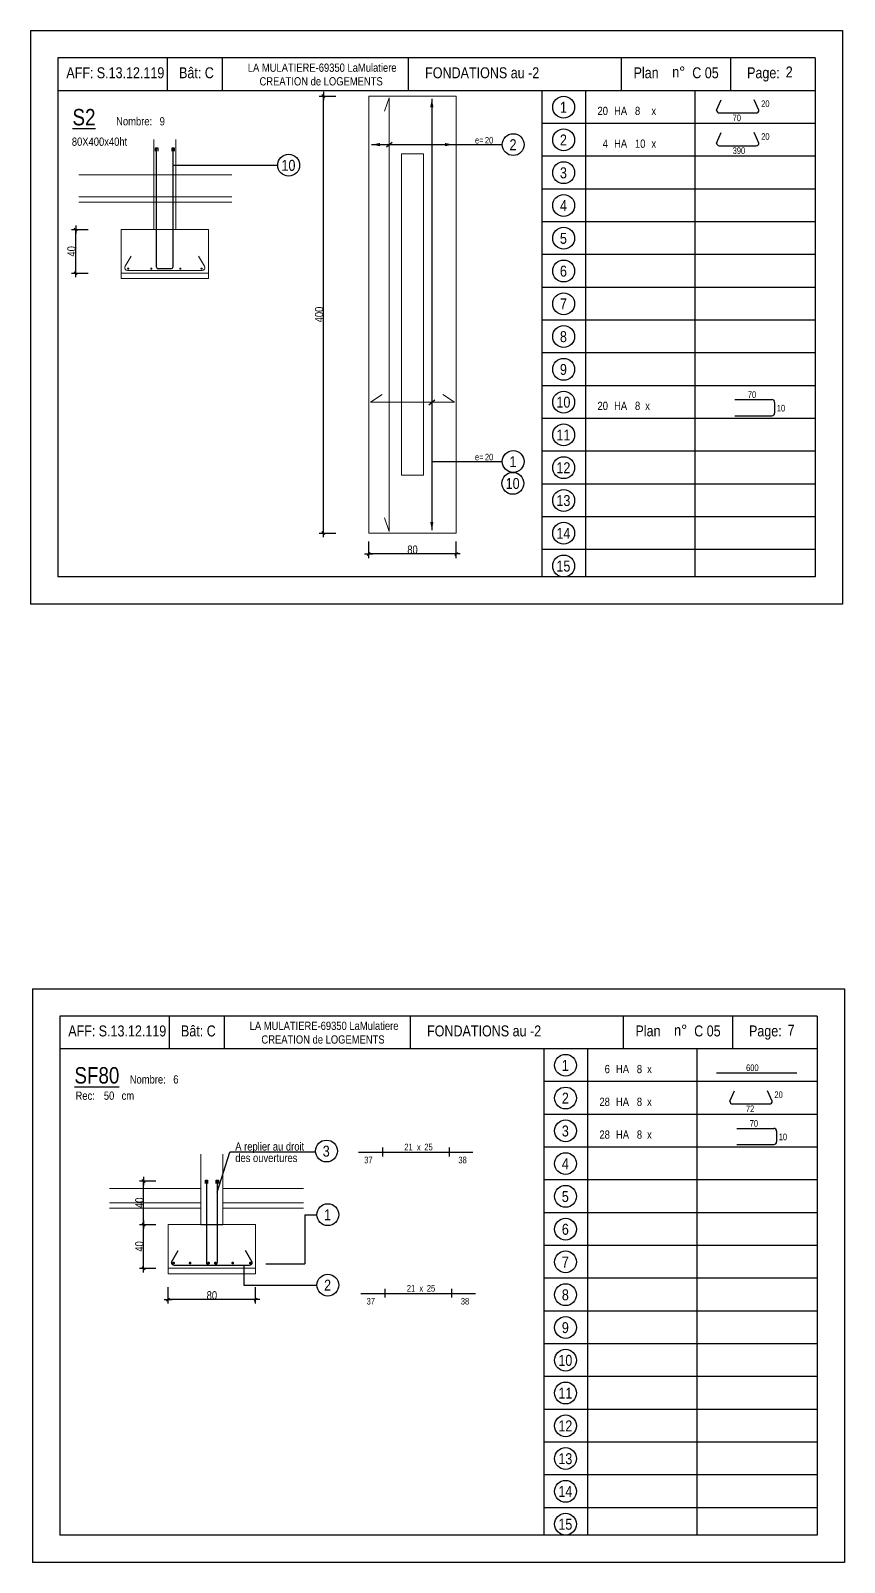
# Model space of a CAD drawing. Header units: centimetres. Extents: x 16433 to 114398, y -50094 to -12305.
# Drawn here: x 86157 to 87646, y -44350 to -41546 of the extents above; entities that cross this region are included whole.
import ezdxf
from ezdxf.enums import TextEntityAlignment as Align

# ---------------------------------------------------------------- set-up
doc = ezdxf.new("R2010")
doc.units = ezdxf.units.CM
doc.header["$LTSCALE"] = 0.5
doc.layers.get('DEFPOINTS').update_dxf_attribs({"linetype": 'CONTINUOUS'})
for name, color, linetype in [('01_cote_gen', 4, 'CONTINUOUS'), ('01_fenetres', 171, 'CONTINUOUS'), ('01_linteaux', 2, 'CONTINUOUS'), ('01_texte', 230, 'CONTINUOUS'), ('AA_COTES', 2, 'CONTINUOUS')]:
    doc.layers.add(name, color=color, linetype=linetype)
doc.layers.add('01_murs_coup', color=5, linetype='CONTINUOUS', lineweight=60)
doc.layers.add('01_sem', color=42, linetype='CONTINUOUS', lineweight=15)
doc.styles.add('STYLE2', font='ARIALN.TTF')
doc.linetypes.add('ZIGZAG', pattern='A,0.00254,-5.08,[131,ltypeshp.shx,S=5.08,R=0,X=-5.08,Y=0],-10.16,[131,ltypeshp.shx,S=5.08,R=180,X=5.08,Y=0],-5.08', length=20.32254)
doc.dimstyles.new('JB25', dxfattribs={"dimscale": 0.1, "dimtxt": 150, "dimasz": 15, "dimexe": 0.1, "dimexo": 0.1, "dimgap": 0.09, "dimtad": 1, "dimdec": 1, "dimlfac": 0.5, "dimdsep": 46, "dimtxsty": 'STYLE2', "dimblk1": 'BOND_G', "dimblk2": 'BOND_D', "dimsah": 1, "dimcen": 1.5, "dimdle": 0.01, "dimse1": 1, "dimse2": 1, "dimclrd": 4, "dimclre": 2, "dimclrt": 6, "dimazin": 2, "dimtfac": 2.333333, "dimtdec": 1, "dimtix": 1, "dimtmove": 2, "dimatfit": 3, "dimldrblk": 'BOND_G', "dimfxl": 1, "dimtolj": 1, "dimtzin": 0, "dimarcsym": 0})
doc.dimstyles.new('JB50', dxfattribs={"dimscale": 0.1, "dimtxt": 150, "dimasz": 15, "dimexe": 0.1, "dimexo": 0.1, "dimgap": 0.09, "dimtad": 1, "dimdec": 1, "dimdsep": 46, "dimtxsty": 'STYLE2', "dimblk1": 'BOND_G', "dimblk2": 'BOND_D', "dimsah": 1, "dimcen": 1.5, "dimdle": 0.01, "dimse1": 1, "dimse2": 1, "dimclrd": 4, "dimclre": 2, "dimclrt": 6, "dimazin": 2, "dimtfac": 2.333333, "dimtdec": 1, "dimtix": 1, "dimtmove": 2, "dimatfit": 3, "dimldrblk": 'BOND_G', "dimfxl": 1, "dimtolj": 1, "dimtzin": 0, "dimarcsym": 0})

# ---------------------------------------------------------------- blocks, each defined once
blk = doc.blocks.new('BOND_G')
at = {"layer": 'AA_COTES', "color": 0}
for p, q in [((5, 0), (-5, 0)), ((1.8, 1.8), (-1.8, -1.8)), ((0, -5), (0, 15))]:
    blk.add_line(p, q, dxfattribs=at)
blk = doc.blocks.new('BOND_D')
at = {"layer": 'AA_COTES', "color": 0}
for p, q in [((5, 0), (-5, 0)), ((-1.8, -1.8), (1.8, 1.8)), ((0, 5), (0, -15))]:
    blk.add_line(p, q, dxfattribs=at)
blk = doc.blocks.new('*D4438')
at = {"layer": '01_cote_gen', "color": 4, "linetype": 'Continuous', "lineweight": -2, "transparency": 16777216}
blk.add_line((86692.5, -42464.2), (86692.5, -41667.2), dxfattribs=at)
at = {"layer": 'DEFPOINTS', "color": 0, "linetype": 'Continuous'}
for p in [(86692.5, -41665.7), (86744.9, -41665.7), (86744.9, -42465.7)]:
    blk.add_point(p, dxfattribs=at)
at = {"layer": '01_cote_gen', "color": 4, "linetype": 'Continuous', "lineweight": -2, "transparency": 16777216, "xscale": 1.5, "yscale": 1.5, "zscale": 1.5}
for name, p, rotation in [('BOND_D', (86692.5, -41665.7), 90), ('BOND_G', (86692.5, -42465.7), 270)]:
    blk.add_blockref(name, p, dxfattribs=dict(at, rotation=rotation))
at = {"layer": '01_cote_gen', "color": 6, "linetype": 'Continuous', "lineweight": 0, "transparency": 16777216, "insert": (86684.8, -42065.7), "char_height": 15, "attachment_point": 5, "rotation": 90, "style": 'STYLE2'}
blk.add_mtext('\\A1;400', dxfattribs=at)
blk = doc.blocks.new('*D4439')
at = {"layer": '01_sem', "color": 4, "lineweight": -2, "ltscale": 7, "transparency": 16777216}
blk.add_line((86934, -42503.9), (86777, -42503.9), dxfattribs=at)
at = {"layer": 'DEFPOINTS', "color": 0, "ltscale": 7}
for p in [(86775.5, -42415.2), (86935.5, -42415.2), (86775.5, -42503.9)]:
    blk.add_point(p, dxfattribs=at)
at = {"layer": '01_sem', "color": 4, "lineweight": -2, "ltscale": 7, "transparency": 16777216, "xscale": 1.5, "yscale": 1.5, "zscale": 1.5, "rotation": 180}
blk.add_blockref('BOND_D', (86775.5, -42503.9), dxfattribs=at)
at = {"layer": '01_sem', "color": 4, "lineweight": -2, "ltscale": 7, "transparency": 16777216, "xscale": 1.5, "yscale": 1.5, "zscale": 1.5}
blk.add_blockref('BOND_G', (86935.5, -42503.9), dxfattribs=at)
at = {"layer": '01_sem', "color": 6, "lineweight": 0, "ltscale": 7, "transparency": 16777216, "insert": (86855.5, -42496.2), "char_height": 15, "attachment_point": 5, "style": 'STYLE2'}
blk.add_mtext('\\A1;80', dxfattribs=at)
blk = doc.blocks.new('*D4440')
at = {"layer": '01_cote_gen', "color": 4, "linetype": 'Continuous', "lineweight": -2, "transparency": 16777216}
blk.add_line((86239.5, -41988.5), (86239.5, -41911.5), dxfattribs=at)
at = {"layer": 'DEFPOINTS', "color": 0, "linetype": 'Continuous'}
for p in [(86239.5, -41910), (86350.8, -41910), (86329.7, -41990)]:
    blk.add_point(p, dxfattribs=at)
at = {"layer": '01_cote_gen', "color": 4, "linetype": 'Continuous', "lineweight": -2, "transparency": 16777216, "xscale": 1.5, "yscale": 1.5, "zscale": 1.5}
for name, p, rotation in [('BOND_D', (86239.5, -41910), 90), ('BOND_G', (86239.5, -41990), 270)]:
    blk.add_blockref(name, p, dxfattribs=dict(at, rotation=rotation))
at = {"layer": '01_cote_gen', "color": 6, "linetype": 'Continuous', "lineweight": 0, "transparency": 16777216, "insert": (86231.8, -41950), "char_height": 15, "attachment_point": 5, "rotation": 90, "style": 'STYLE2'}
blk.add_mtext('\\A1;40', dxfattribs=at)
blk = doc.blocks.new('*D4456')
at = {"layer": '01_cote_gen', "color": 4, "linetype": 'Continuous', "lineweight": -2, "transparency": 16777216}
blk.add_line((86363.6, -43810.2), (86363.6, -43733.2), dxfattribs=at)
at = {"layer": 'DEFPOINTS', "color": 0, "linetype": 'Continuous'}
for p in [(86363.6, -43731.7), (86428.1, -43731.7), (86413.1, -43811.7)]:
    blk.add_point(p, dxfattribs=at)
at = {"layer": '01_cote_gen', "color": 4, "linetype": 'Continuous', "lineweight": -2, "transparency": 16777216, "xscale": 1.5, "yscale": 1.5, "zscale": 1.5}
for name, p, rotation in [('BOND_D', (86363.6, -43731.7), 90), ('BOND_G', (86363.6, -43811.7), 270)]:
    blk.add_blockref(name, p, dxfattribs=dict(at, rotation=rotation))
at = {"layer": '01_cote_gen', "color": 6, "linetype": 'Continuous', "lineweight": 0, "transparency": 16777216, "insert": (86355.9, -43771.7), "char_height": 15, "attachment_point": 5, "rotation": 90, "style": 'STYLE2'}
blk.add_mtext('\\A1;40', dxfattribs=at)
blk = doc.blocks.new('*D4457')
at = {"layer": '01_cote_gen', "color": 4, "linetype": 'Continuous', "lineweight": -2, "transparency": 16777216}
blk.add_line((86567, -43868.9), (86410, -43868.9), dxfattribs=at)
at = {"layer": 'DEFPOINTS', "color": 0, "linetype": 'Continuous'}
for p in [(86408.5, -43800.7), (86568.5, -43800.7), (86408.5, -43868.9)]:
    blk.add_point(p, dxfattribs=at)
at = {"layer": '01_cote_gen', "color": 4, "linetype": 'Continuous', "lineweight": -2, "transparency": 16777216, "xscale": 1.5, "yscale": 1.5, "zscale": 1.5, "rotation": 180}
blk.add_blockref('BOND_D', (86408.5, -43868.9), dxfattribs=at)
at = {"layer": '01_cote_gen', "color": 4, "linetype": 'Continuous', "lineweight": -2, "transparency": 16777216, "xscale": 1.5, "yscale": 1.5, "zscale": 1.5}
blk.add_blockref('BOND_G', (86568.5, -43868.9), dxfattribs=at)
at = {"layer": '01_cote_gen', "color": 6, "linetype": 'Continuous', "lineweight": 0, "transparency": 16777216, "insert": (86488.5, -43861.2), "char_height": 15, "attachment_point": 5, "style": 'STYLE2'}
blk.add_mtext('\\A1;80', dxfattribs=at)
blk = doc.blocks.new('*D4458')
at = {"layer": '01_cote_gen', "color": 4, "lineweight": -2, "ltscale": 2, "transparency": 16777216}
blk.add_line((86363.6, -43730.2), (86363.6, -43653.2), dxfattribs=at)
at = {"layer": 'DEFPOINTS', "color": 0, "ltscale": 2}
for p in [(86363.6, -43651.7), (86478.5, -43651.7), (86468.5, -43731.7)]:
    blk.add_point(p, dxfattribs=at)
at = {"layer": '01_cote_gen', "color": 4, "lineweight": -2, "ltscale": 2, "transparency": 16777216, "xscale": 1.5, "yscale": 1.5, "zscale": 1.5}
for name, p, rotation in [('BOND_D', (86363.6, -43651.7), 90), ('BOND_G', (86363.6, -43731.7), 270)]:
    blk.add_blockref(name, p, dxfattribs=dict(at, rotation=rotation))
at = {"layer": '01_cote_gen', "color": 6, "ltscale": 2, "transparency": 16777216, "insert": (86355.9, -43691.7), "char_height": 15, "attachment_point": 5, "rotation": 90, "style": 'STYLE2'}
blk.add_mtext('\\A1;40', dxfattribs=at)

msp = doc.modelspace()

# ---------------------------------------------------------------- linework, layer by layer
at = {"layer": '01_fenetres', "ltscale": 30}
for p, q in [((86207, -41595.981), (86207, -42545.981)), ((86207, -41595.981), (86207, -42545.981)), ((86207, -41595.981), (86207, -42545.981)), ((87592, -41595.981), (86207, -41595.981)), ((86407, -41595.981), (86407, -41655.981)), ((86507.5, -41595.981), (86507.5, -41655.981)), ((86847.673, -41595.981), (86847.673, -41655.981)), ((87237.868, -41655.981), (87237.868, -41595.981)), ((87437.868, -41655.981), (87437.868, -41595.981)), ((87592, -41595.981), (87592, -42545.981)), ((87592, -41655.981), (86207, -41655.981)), ((87592, -42545.981), (86207, -42545.981)), ((86210.5, -43350), (86210.5, -44300)), ((86210.5, -43350), (86210.5, -44300)), ((86210.5, -43350), (86210.5, -44300)), ((87595.5, -43350), (86210.5, -43350)), ((86410.5, -43350), (86410.5, -43410)), ((86511, -43350), (86511, -43410)), ((86851.173, -43350), (86851.173, -43410)), ((87241.368, -43410), (87241.368, -43350)), ((87441.368, -43410), (87441.368, -43350)), ((87595.5, -43350), (87595.5, -44300)), ((87595.5, -43410), (86210.5, -43410)), ((87595.5, -44300), (86210.5, -44300))]:
    msp.add_line(p, q, dxfattribs=at)
at = {"layer": '01_linteaux', "linetype": 'Continuous'}
for p, q in [((87411.773, -41691.76), (87420.468, -41672.535)), ((87489.356, -41691.76), (87480.661, -41672.535)), ((87416.773, -41696.76), (87484.356, -41696.76)), ((87411.773, -41751.76), (87420.468, -41732.535)), ((87489.356, -41751.76), (87480.661, -41732.535)), ((87416.773, -41756.76), (87484.356, -41756.76)), ((87445.449, -42221.46), (87513.033, -42221.46)), ((87518.033, -42226.46), (87518.033, -42246.071)), ((87445.449, -42251.071), (87513.033, -42251.071)), ((87411.354, -43454.072), (87558.465, -43454.072)), ((87436.006, -43505.779), (87444.701, -43486.554)), ((87513.589, -43505.779), (87504.894, -43486.554)), ((87441.006, -43510.779), (87508.589, -43510.779)), ((87448.949, -43555.479), (87516.533, -43555.479)), ((87521.533, -43560.479), (87521.533, -43580.091)), ((87448.949, -43585.091), (87516.533, -43585.091)), ((86478.469, -43651.701), (86478.469, -43800.701)), ((86498.469, -43651.701), (86498.469, -43800.701)), ((86414.469, -43800.701), (86426.969, -43779.05)), ((86562.469, -43800.701), (86549.969, -43779.05)), ((86419.469, -43805.701), (86557.469, -43805.701))]:
    msp.add_line(p, q, dxfattribs=at)
for centre, start, end in [((87416.773, -41691.76), 180, 270), ((87484.356, -41691.76), 270, 0), ((87416.773, -41751.76), 180, 270), ((87484.356, -41751.76), 270, 0), ((87513.033, -42226.46), 0, 90), ((87513.033, -42246.071), 270, 0), ((87441.006, -43505.779), 180, 270), ((87508.589, -43505.779), 270, 0), ((87516.533, -43560.479), 0, 90), ((87516.533, -43580.091), 270, 0), ((86419.469, -43800.701), 180, 270), ((86483.469, -43800.701), 180, 270), ((86493.469, -43800.701), 270, 0), ((86557.469, -43800.701), 270, 0)]:
    msp.add_arc(centre, 5, start, end, dxfattribs=at)
at = {"layer": '01_murs_coup', "linetype": 'Continuous', "lineweight": 0}
for p, q in [((86813.055, -41668.731), (86804.376, -41693.375)), ((86813.055, -41668.731), (86813.055, -42462.731)), ((86329.836, -41977.407), (86340.695, -41958.6)), ((86475.176, -41977.407), (86464.317, -41958.6)), ((86334.166, -41984.907), (86470.846, -41984.907)), ((86778.506, -42226.36), (86800.206, -42211.851)), ((86778.506, -42226.36), (86932.506, -42226.36)), ((86932.506, -42226.36), (86910.806, -42211.851)), ((86813.055, -42462.731), (86804.376, -42438.088))]:
    msp.add_line(p, q, dxfattribs=at)
for centre, start, end in [((86334.166, -41979.907), 150, 270), ((86470.846, -41979.907), 270, 30)]:
    msp.add_arc(centre, 5, start, end, dxfattribs=at)
at = {"layer": '01_sem', "lineweight": 0, "ltscale": 7}
for p, q in [((86775.506, -41665.731), (86775.506, -42465.731)), ((86935.506, -41665.731), (86775.506, -41665.731)), ((86935.506, -41665.731), (86935.506, -42465.731)), ((86382.506, -41909.996), (86382.506, -41745.436)), ((86422.506, -41909.996), (86422.506, -41745.436)), ((86525.007, -41809.996), (86244.965, -41809.996)), ((86525.007, -41849.996), (86244.965, -41849.996)), ((86525.007, -41859.996), (86244.965, -41859.996)), ((86322.506, -41989.996), (86322.506, -41909.996)), ((86482.506, -41989.996), (86482.506, -41909.996)), ((86322.506, -41989.996), (86482.506, -41989.996)), ((86322.506, -41989.996), (86322.506, -41999.996)), ((86322.506, -41999.996), (86482.506, -41999.996)), ((86482.506, -41989.996), (86482.506, -41999.996)), ((86935.506, -42465.731), (86775.506, -42465.731)), ((86468.469, -43602.764), (86468.469, -43731.701)), ((86508.469, -43602.764), (86508.469, -43731.701)), ((86468.469, -43665.701), (86300.928, -43665.701)), ((86508.469, -43665.701), (86656.009, -43665.701)), ((86468.469, -43691.701), (86300.928, -43691.701)), ((86468.469, -43701.701), (86300.928, -43701.701)), ((86508.469, -43691.701), (86656.009, -43691.701)), ((86508.469, -43701.701), (86656.009, -43701.701)), ((86408.469, -43731.701), (86408.469, -43821.701)), ((86568.469, -43731.701), (86568.469, -43821.701)), ((86408.469, -43811.701), (86568.469, -43811.701)), ((86408.469, -43821.701), (86568.469, -43821.701))]:
    msp.add_line(p, q, dxfattribs=at)
at = {"layer": '01_sem', "color": 2, "lineweight": 0, "ltscale": 7}
for p, q in [((86875.506, -41771.731), (86835.506, -41771.731)), ((86835.506, -41771.731), (86835.506, -42359.731)), ((86875.506, -42359.731), (86875.506, -41771.731)), ((86835.506, -42359.731), (86875.506, -42359.731))]:
    msp.add_line(p, q, dxfattribs=at)
at = {"layer": '01_sem', "linetype": 'Continuous', "lineweight": 0}
for p, q in [((86422.506, -41909.996), (86322.506, -41909.996)), ((86482.506, -41909.996), (86422.506, -41909.996)), ((86408.469, -43731.701), (86468.469, -43731.701)), ((86508.469, -43731.701), (86568.469, -43731.701))]:
    msp.add_line(p, q, dxfattribs=at)
at = {"layer": '01_texte', "ltscale": 30}
for p, q in [((86157, -41545.981), (86157, -42595.981)), ((86157, -41545.981), (87642, -41545.981)), ((87642, -41545.981), (87642, -42595.981)), ((87642, -41545.981), (87642, -42595.981)), ((87092, -41655.981), (87092, -42545.981)), ((87172, -41655.981), (87172, -42545.981)), ((87372, -41655.981), (87372, -42545.981)), ((86890.917, -41670.731), (86890.917, -42460.731)), ((87592, -41715.981), (87092, -41715.981)), ((86807.722, -41758.997), (86818.387, -41750.226)), ((86385.659, -41766.912), (86385.659, -41760.647)), ((86385.659, -41760.647), (86389.397, -41760.647)), ((86387.506, -41979.229), (86387.506, -41761.996)), ((86389.397, -41760.647), (86389.397, -41766.912)), ((86415.652, -41766.912), (86415.652, -41760.647)), ((86415.652, -41760.647), (86419.39, -41760.647)), ((86417.498, -41978.633), (86417.498, -41761.996)), ((86419.39, -41760.647), (86419.39, -41766.912)), ((86780.506, -41754.611), (87019.768, -41754.611)), ((87592, -41775.981), (87092, -41775.981)), ((87592, -41835.981), (87092, -41835.981)), ((87592, -41895.981), (87092, -41895.981)), ((87592, -41955.981), (87092, -41955.981)), ((86402.506, -41982.229), (86390.506, -41982.229)), ((86402.498, -41981.633), (86414.498, -41981.633)), ((87592, -42015.981), (87092, -42015.981)), ((87592, -42075.981), (87092, -42075.981)), ((87592, -42135.981), (87092, -42135.981)), ((87592, -42195.981), (87092, -42195.981)), ((86885.585, -42230.745), (86896.249, -42221.974)), ((87592, -42255.981), (87092, -42255.981)), ((86890.917, -42334.766), (87019.768, -42334.766)), ((87592, -42315.981), (87092, -42315.981)), ((87592, -42375.981), (87092, -42375.981)), ((87592, -42435.981), (87092, -42435.981)), ((87592, -42495.981), (87092, -42495.981)), ((87642, -42595.981), (86157, -42595.981)), ((86160.5, -43300), (86160.5, -44350)), ((86160.5, -43300), (87645.5, -43300)), ((87645.5, -43300), (87645.5, -44350)), ((87645.5, -43300), (87645.5, -44350)), ((87095.5, -43410), (87095.5, -44300)), ((87175.5, -43410), (87175.5, -44300)), ((87375.5, -43410), (87375.5, -44300)), ((87595.5, -43470), (87095.5, -43470)), ((87595.5, -43530), (87095.5, -43530)), ((87595.5, -43590), (87095.5, -43590)), ((86476.622, -43656.617), (86476.622, -43650.352)), ((86476.622, -43650.352), (86480.36, -43650.352)), ((86480.36, -43650.352), (86480.36, -43656.617)), ((86496.622, -43656.617), (86496.622, -43650.352)), ((86496.622, -43650.352), (86500.36, -43650.352)), ((86500.36, -43650.352), (86500.36, -43656.617)), ((87595.5, -43650), (87095.5, -43650)), ((87595.5, -43710), (87095.5, -43710)), ((87595.5, -43770), (87095.5, -43770)), ((87595.5, -43830), (87095.5, -43830)), ((87595.5, -43890), (87095.5, -43890)), ((87595.5, -43950), (87095.5, -43950)), ((87595.5, -44010), (87095.5, -44010)), ((87595.5, -44070), (87095.5, -44070)), ((87595.5, -44130), (87095.5, -44130)), ((87595.5, -44190), (87095.5, -44190)), ((87595.5, -44250), (87095.5, -44250)), ((87645.5, -44350), (86160.5, -44350))]:
    msp.add_line(p, q, dxfattribs=at)
at = {"layer": '01_texte'}
for p, q in [((86417.498, -41792.388), (86452.023, -41792.388)), ((86452.023, -41792.388), (86609, -41792.388))]:
    msp.add_line(p, q, dxfattribs=at)
at = {"layer": '01_texte', "linetype": 'Continuous'}
for p, q in [((86498.469, -43672.079), (86521.303, -43599.018)), ((86678.23, -43599.018), (86521.303, -43599.018)), ((86756.528, -43598.959), (86966.162, -43598.959)), ((86800.35, -43590.826), (86800.35, -43606.769)), ((86922.341, -43590.826), (86922.341, -43606.769)), ((86658.26, -43713.52), (86680.554, -43713.52)), ((86658.26, -43713.52), (86658.26, -43803.607)), ((86547.06, -43805.701), (86547.06, -43842.395)), ((86587.031, -43803.607), (86658.26, -43803.607)), ((86547.06, -43842.395), (86680.554, -43842.395)), ((86804.85, -43849.379), (86804.85, -43865.323)), ((86926.841, -43849.379), (86926.841, -43865.323)), ((86761.028, -43857.513), (86970.662, -43857.513))]:
    msp.add_line(p, q, dxfattribs=at)
at = {"layer": '01_texte', "linetype": 'ZIGZAG', "ltscale": 0.5}
msp.add_line((86468.469, -43731.701), (86508.469, -43731.701), dxfattribs=at)
at = {"layer": '01_texte', "ltscale": 30, "const_width": 2, "flags": 128}
for points in [[(86336.447, -41981.681, -1), (86334.447, -41981.681, -1)], [(86336.447, -41981.681, -1), (86334.447, -41981.681, -1)], [(86378.767, -41981.681, -1), (86376.767, -41981.681, -1)], [(86429.744, -41981.681, 1), (86431.744, -41981.681, 1)], [(86468.564, -41981.681, 1), (86470.564, -41981.681, 1)], [(86468.564, -41981.681, 1), (86470.564, -41981.681, 1)]]:
    msp.add_lwpolyline(points, format="xyb", close=True, dxfattribs=at)
at = {"layer": '01_texte', "const_width": 2.5, "flags": 128}
for points in [[(86417.398, -43802.078, 1), (86419.898, -43802.078, 1)], [(86447.398, -43802.078, 1), (86449.898, -43802.078, 1)], [(86481.398, -43802.078, 1), (86483.898, -43802.078, 1)], [(86493.398, -43802.078, 1), (86495.898, -43802.078, 1)], [(86525.398, -43802.078, 1), (86527.898, -43802.078, 1)], [(86557.398, -43802.078, 1), (86559.898, -43802.078, 1)]]:
    msp.add_lwpolyline(points, format="xyb", close=True, dxfattribs=at)
at = {"layer": '01_texte'}
for centre in [(87132, -41685.981), (87039.768, -41754.611), (87132, -41745.981), (86629, -41792.388), (87132, -41805.981), (87132, -41865.981), (87132, -41925.981), (87132, -41985.981), (87132, -42045.981), (87132, -42105.981), (87132, -42165.981), (87132, -42225.981), (87132, -42285.981), (87039.768, -42334.766), (87132, -42345.981), (87039.108, -42374.756), (87132, -42405.981), (87132, -42465.981), (87132, -42525.981), (87135.5, -43440), (87135.5, -43500), (87135.5, -43560), (86698.13, -43597.018), (87135.5, -43620), (87135.5, -43680), (86700.554, -43713.52), (87135.5, -43740), (87135.5, -43800), (86700.554, -43842.395), (87135.5, -43860), (87135.5, -43920), (87135.5, -43980), (87135.5, -44040), (87135.5, -44100), (87135.5, -44160), (87135.5, -44220), (87135.5, -44280)]:
    msp.add_circle(centre, 20, dxfattribs=at)
at = {"layer": '01_texte', "ltscale": 30}
for centre, start, end in [((86390.506, -41979.229), 180, 270), ((86414.498, -41978.633), 270, 0)]:
    msp.add_arc(centre, 3, start, end, dxfattribs=at)
for points in [[(86890.917, -41670.731), (86887.968, -41686.093), (86890.917, -41686.093)], [(86890.917, -41670.731), (86893.865, -41686.093), (86890.917, -41686.093)], [(86780.506, -41754.611), (86795.868, -41751.663), (86795.868, -41754.611)], [(86930.506, -41754.611), (86915.144, -41751.663), (86915.144, -41754.611)], [(86780.506, -41754.611), (86795.868, -41757.56), (86795.868, -41754.611)], [(86930.506, -41754.611), (86915.144, -41757.56), (86915.144, -41754.611)], [(86890.917, -42460.731), (86887.968, -42445.369), (86890.917, -42445.369)], [(86890.917, -42460.731), (86893.865, -42445.369), (86890.917, -42445.369)]]:
    msp.add_solid(points, dxfattribs=at)

# ---------------------------------------------------------------- texts
at = {"layer": '01_texte', "style": 'STYLE2'}
for s, height, p in [('LA MULATIERE-69350 LaMulatiere', 15, (86554.197, -41621.265)), ('n%%D', 20, (87330.598, -41631.69)), ('2', 20, (87538.267, -41631.69)), ('AFF:', 20, (86222.296, -41633.132)), ('S.13.12.119', 20, (86277.96, -41633.132)), ('Bât: C', 20, (86428.46, -41633.132)), ('CREATION de LOGEMENTS', 15, (86575.679, -41646.265)), ('FONDATIONS au -2', 20, (86878.618, -41633.132)), ('Plan', 20, (87259.913, -41633.132)), (' C 05', 20, (87360.941, -41633.132)), ('Page:', 20, (87467.582, -41633.132)), ('%%US2', 30, (86233.577, -41719.372)), ('HA', 15, (87224.291, -41700.383)), ('8', 15, (87262.459, -41700.383)), ('x', 15, (87292.559, -41700.383)), ('20', 12, (87493.342, -41685.805)), ('Nombre:', 15, (86313.389, -41719.372)), ('9', 15, (86393.012, -41719.372)), ('70', 12, (87441.142, -41711.651)), ('80X400x40ht', 15, (86232.328, -41756.77)), ('e= ', 12, (86969.783, -41752.553)), ('20', 12, (86987.945, -41752.553)), ('HA', 15, (87224.291, -41760.383)), ('10', 15, (87262.459, -41760.383)), ('x', 15, (87292.559, -41760.383)), ('20', 12, (87493.342, -41745.805)), ('390', 12, (87441.142, -41771.651)), ('HA', 15, (87224.291, -42240.383)), ('8', 15, (87262.459, -42240.383)), ('70', 12, (87468.894, -42218.41)), ('10', 12, (87522.019, -42243.117)), ('e= ', 12, (86969.783, -42332.708)), ('20', 12, (86987.945, -42332.708)), ('AFF:', 20, (86225.796, -43387.151)), ('S.13.12.119', 20, (86281.46, -43387.151)), ('Bât: C', 20, (86431.96, -43387.151)), ('LA MULATIERE-69350 LaMulatiere', 15, (86557.697, -43375.284)), ('FONDATIONS au -2', 20, (86882.118, -43387.151)), ('Plan', 20, (87263.413, -43387.151)), ('n%%D', 20, (87334.098, -43385.709)), (' C 05', 20, (87364.441, -43387.151)), ('Page:', 20, (87471.082, -43387.151)), ('7', 20, (87541.767, -43385.709)), ('CREATION de LOGEMENTS', 15, (86579.179, -43400.284)), ('%%USF80', 30, (86237.077, -43473.391)), ('Nombre:', 15, (86338.275, -43473.391)), ('6', 15, (86417.898, -43473.391)), ('HA', 15, (87227.791, -43454.402)), ('8', 15, (87265.959, -43454.402)), ('600', 12, (87465.737, -43450.583)), ('Rec:', 15, (86239.132, -43503.174)), ('20', 12, (87517.575, -43499.825)), ('cm', 15, (86323.378, -43503.174)), ('HA', 15, (87227.791, -43514.402)), ('8', 15, (87265.959, -43514.402)), ('72', 12, (87465.375, -43525.671)), ('70', 12, (87472.394, -43552.43)), ('HA', 15, (87227.791, -43574.402)), ('8', 15, (87265.959, -43574.402)), ('10', 12, (87525.519, -43577.136)), ('A replier au droit', 15, (86531.275, -43596.112)), ('des ouvertures', 15, (86531.275, -43617.112)), ('x ', 12, (86863.652, -43595.723)), ('25', 12, (86877.201, -43595.723)), ('37', 12, (86767.155, -43619.376)), ('38', 12, (86939.445, -43619.376)), ('x ', 12, (86868.152, -43854.277)), ('25', 12, (86881.701, -43854.277)), ('37', 12, (86771.655, -43877.929)), ('38', 12, (86943.945, -43877.929))]:
    msp.add_text(s, height=height, dxfattribs=at).set_placement(p)
for s, p in [('1', (87131.596, -41686.207)), ('2', (87039.365, -41754.837)), ('2', (87131.596, -41746.207)), ('10', (86628.596, -41792.614)), ('3', (87131.596, -41806.207)), ('4', (87131.596, -41866.207)), ('5', (87131.596, -41926.207)), ('6', (87131.596, -41986.207)), ('7', (87131.596, -42046.207)), ('8', (87131.596, -42106.207)), ('9', (87131.596, -42166.207)), ('10', (87131.596, -42226.207)), ('11', (87131.596, -42286.207)), ('1', (87039.365, -42334.992)), ('12', (87131.596, -42346.207)), ('10', (87038.704, -42374.981)), ('13', (87131.596, -42406.207)), ('14', (87131.596, -42466.207)), ('15', (87131.596, -42526.207)), ('1', (87135.096, -43440.226)), ('2', (87135.096, -43500.226)), ('3', (87135.096, -43560.226)), ('3', (86697.726, -43597.244)), ('4', (87135.096, -43620.226)), ('5', (87135.096, -43680.226)), ('1', (86700.151, -43713.746)), ('6', (87135.096, -43740.226)), ('7', (87135.096, -43800.226)), ('2', (86700.151, -43842.621)), ('8', (87135.096, -43860.226)), ('9', (87135.096, -43920.226)), ('10', (87135.096, -43980.226)), ('11', (87135.096, -44040.226)), ('12', (87135.096, -44100.226)), ('13', (87135.096, -44160.226)), ('14', (87135.096, -44220.226)), ('15', (87135.096, -44280.226))]:
    msp.add_text(s, height=20, dxfattribs=at).set_placement(p, align=Align.MIDDLE_CENTER)
for s, height, p in [('20', 15, (87213.089, -41700.383)), ('4', 15, (87213.089, -41760.383)), ('20', 15, (87213.089, -42240.383)), ('6', 15, (87216.589, -43454.402)), ('50', 15, (86310.022, -43503.174)), ('28', 15, (87216.589, -43514.402)), ('28', 15, (87216.589, -43574.402)), ('21', 12, (86855.91, -43595.723)), ('21', 12, (86860.41, -43854.277))]:
    msp.add_text(s, height=height, dxfattribs=at).set_placement(p, align=Align.RIGHT)
for p in [(87285.484, -42240.383), (87288.984, -43454.402), (87288.984, -43514.402), (87288.984, -43574.402)]:
    msp.add_text('x', height=15, dxfattribs=at).set_placement(p, align=Align.CENTER)

# ---------------------------------------------------------------- dimensions: what is measured, and where the dimension line sits
at = {"layer": '01_cote_gen', "linetype": 'Continuous', "lineweight": 0}
for base, p1, p2, picture, middle in [((86692.465, -41665.731), (86744.947, -42465.731), (86744.947, -41665.731), '*D4438', (86684.798, -42065.731)), ((86239.465, -41909.996), (86329.677, -41989.996), (86350.759, -41909.996), '*D4440', (86231.798, -41949.996)), ((86363.578, -43731.701), (86413.087, -43811.701), (86428.087, -43731.701), '*D4456', (86355.911, -43771.701))]:
    dim = msp.add_linear_dim(base=base, p1=p1, p2=p2, angle=90, dimstyle='JB25', dxfattribs=at)
    dim.commit()
    dim.dimension.update_dxf_attribs({"geometry": picture, "text_midpoint": middle})
at = {"layer": '01_cote_gen', "ltscale": 2}
dim = msp.add_linear_dim(base=(86363.578, -43651.701), p1=(86468.469, -43731.701), p2=(86478.469, -43651.701), angle=90, text='40', dimstyle='JB50', dxfattribs=at)
dim.commit()
dim.dimension.update_dxf_attribs({"geometry": '*D4458', "text_midpoint": (86355.911, -43691.701)})
at = {"layer": '01_cote_gen', "linetype": 'Continuous', "lineweight": 0}
dim = msp.add_linear_dim(base=(86408.469, -43868.887), p1=(86568.469, -43800.701), p2=(86408.469, -43800.701), dimstyle='JB25', dxfattribs=at)
dim.commit()
dim.dimension.update_dxf_attribs({"geometry": '*D4457', "text_midpoint": (86488.469, -43861.219)})
at = {"layer": '01_sem', "lineweight": 0, "ltscale": 7}
dim = msp.add_linear_dim(base=(86775.506, -42503.895), p1=(86935.506, -42415.231), p2=(86775.506, -42415.231), dimstyle='JB25', dxfattribs=at)
dim.commit()
dim.dimension.update_dxf_attribs({"geometry": '*D4439', "text_midpoint": (86855.506, -42496.227)})

doc.saveas('drawing.dxf')
